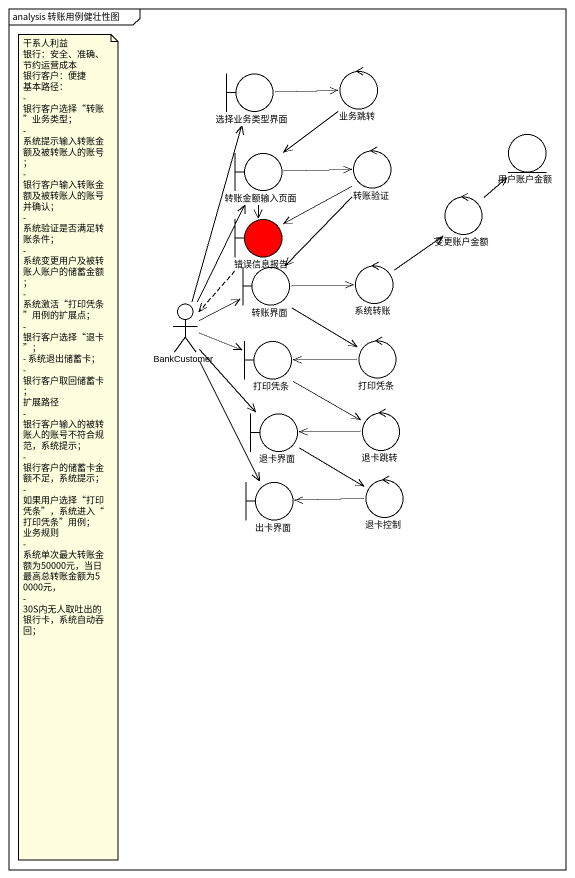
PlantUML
@startuml
mainframe analysis 转账用例健壮性图
boundary 选择业务类型界面
control 业务跳转
entity 用户账户金额
boundary 转账金额输入页面
control 转账验证
boundary 错误信息报告 #FF0000
control 变更账户金额
boundary 转账界面
control 系统转账
actor BankCustomer
boundary 打印凭条
control "打印凭条" as 打印凭条_2
boundary 退卡界面
control 退卡跳转
boundary 出卡界面
control 退卡控制
选择业务类型界面 -right-> 业务跳转
业务跳转 --> 转账金额输入页面
转账金额输入页面 -right-> 转账验证
转账金额输入页面 --> 错误信息报告
转账验证 --> 错误信息报告
转账验证 --> 转账界面
错误信息报告 ..> BankCustomer
变更账户金额 -up-> 用户账户金额
转账界面 -right-> 系统转账
转账界面 --> 打印凭条_2
系统转账 -up-> 变更账户金额
BankCustomer -up-> 选择业务类型界面
BankCustomer -up-> 转账金额输入页面
BankCustomer -right-> 转账界面
BankCustomer -right-> 打印凭条
BankCustomer --> 退卡界面
BankCustomer --> 出卡界面
打印凭条 --> 退卡跳转
打印凭条_2 -left-> 打印凭条
退卡界面 --> 退卡控制
退卡跳转 -left-> 退卡界面
退卡控制 -left-> 出卡界面
note as N1
  干系人利益
  银行：安全、准确、节约运营成本
  银行客户：便捷
  基本路径：
  - 银行客户选择“转账”业务类型；
  - 系统提示输入转账金额及被转账人的账号；
  - 银行客户输入转账金额及被转账人的账号并确认；
  - 系统验证是否满足转账条件；
  - 系统变更用户及被转账人账户的储蓄金额；
  - 系统激活“打印凭条”用例的扩展点；
  - 银行客户选择“退卡”；
  - 系统退出储蓄卡；
  - 银行客户取回储蓄卡；
  扩展路径
  - 银行客户输入的被转账人的账号不符合规范，系统提示；
  - 银行客户的储蓄卡金额不足，系统提示；
  - 如果用户选择“打印凭条”，系统进入“打印凭条”用例；
  业务规则
  - 系统单次最大转账金额为50000元，当日最高总转账金额为50000元，
  - 30S内无人取吐出的银行卡，系统自动吞回；
end note
@enduml
